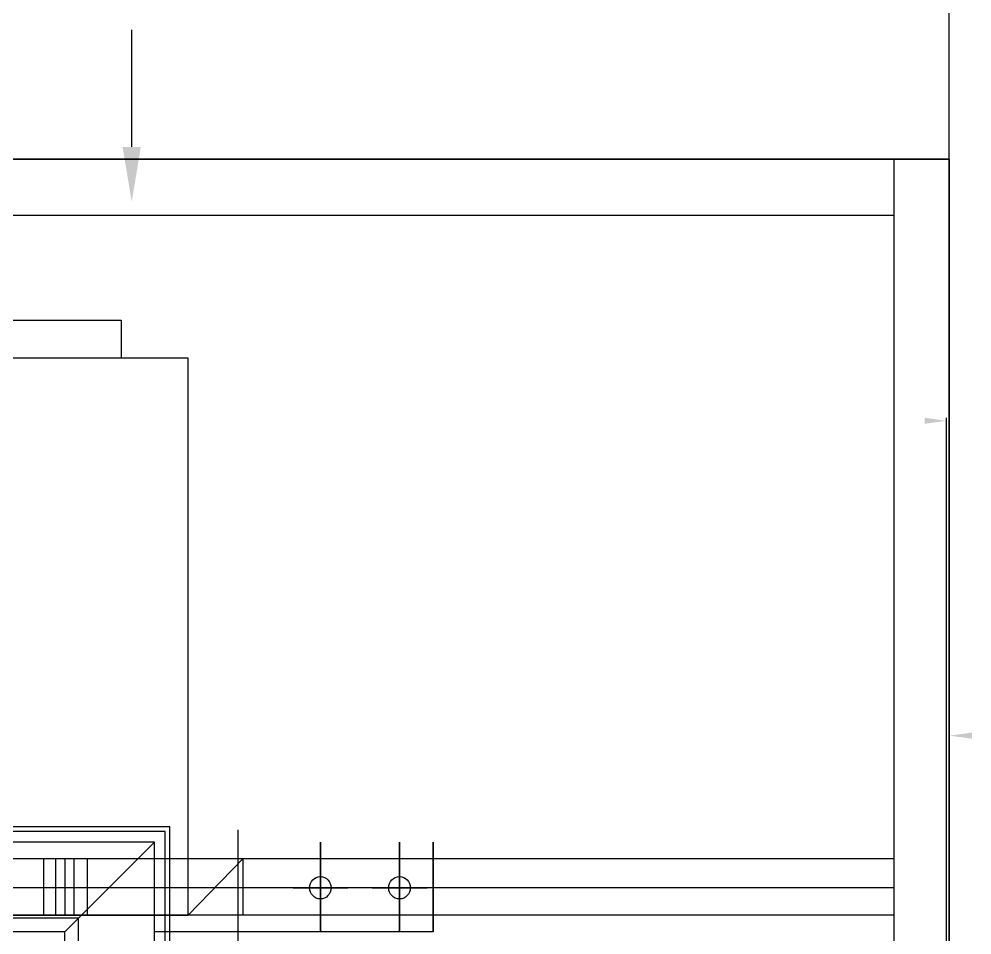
# Model space of a CAD drawing. Header units: feet. Extents: x -99009 to 3252343, y -11094690 to 9035152.
# Drawn here: x 1672012.8 to 1672440.6, y -1050866.5 to -1050455.1 of the extents above; entities that cross this region are included whole.
import ezdxf

# ---------------------------------------------------------------- set-up
doc = ezdxf.new("R2010")
doc.units = ezdxf.units.FT
doc.linetypes.add('Continous', pattern=[0])
doc.layers.add('BOR', color=6, linetype='Continous')

msp = doc.modelspace()

# ---------------------------------------------------------------- linework, layer by layer
at = {"layer": 'BOR', "color": 3, "ltscale": 5, "elevation": -86}
for points in [[(1672430.35455, -1050588.35513), (1672430.35455, -1050312.26679)], [(1672063.37574, -1050512.49918), (1672063.37574, -1050459.87838)], [(1672405.75262, -1052164.92893), (1672405.75262, -1050517.96627)], [(1669952.39331, -1050543.25159), (1672405.75262, -1050543.25159)], [(1671218.70941, -1050607.48997), (1671218.70941, -1050590.40529), (1672058.59203, -1050590.40529), (1672058.59203, -1050607.48997)], [(1672428.98778, -1050634.17941), (1672428.98778, -1052134.89725), (1672428.98778, -1051245.12738)], [(1672430.35455, -1050647.8098), (1672430.35455, -1050778.33672)], [(1672111.21282, -1051041.44071), (1672111.21282, -1050819.33994)], [(1672033.30671, -1050865.12687), (1672073.62654, -1050824.80703)], [(1672198.68636, -1050824.80703), (1672198.68636, -1050865.12687), (1672198.68636, -1050824.80703), (1672198.68636, -1050865.12687), (1672073.62654, -1050865.12687), (1672073.62654, -1050824.80703)], [(1672148.11572, -1050824.80703), (1672148.11572, -1050865.12687)], [(1672183.65185, -1050824.80703), (1672183.65185, -1050865.12687)], [(1672405.75262, -1050832.32429), (1669952.39331, -1050832.32429)], [(1672029.20639, -1050832.32429), (1672029.20639, -1050857.60961)], [(1672033.30671, -1050832.32429), (1672033.30671, -1050857.60961)], [(1672037.40703, -1050832.32429), (1672037.40703, -1050857.60961)], [(1672088.66105, -1050857.60961), (1672113.26299, -1050832.32429), (1672113.26299, -1050857.60961), (1672088.66105, -1050857.60961), (1672088.66105, -1050832.32429)], [(1672148.11572, -1050833.00768), (1672148.11572, -1050857.60961)], [(1672183.65185, -1050833.00768), (1672183.65185, -1050857.60961)], [(1672405.75262, -1050845.30864), (1669952.39331, -1050845.30864)], [(1672160.41669, -1050845.30864), (1672135.81476, -1050845.30864)], [(1672195.95281, -1050845.30864), (1672171.35088, -1050845.30864)], [(1672405.75262, -1050857.60961), (1669952.39331, -1050857.60961)]]:
    msp.add_lwpolyline(points, dxfattribs=at)
for points in [[(1672430.35455, -1050517.96627), (1669927.10799, -1050517.96627), (1669927.10799, -1052164.92893), (1672430.35455, -1052164.92893)], [(1669927.35455, -1050517.96627), (1672430.35455, -1050517.96627), (1672430.35455, -1052164.96627), (1669927.35455, -1052164.96627)], [(1672088.66105, -1050857.60961), (1672088.66105, -1050607.48997), (1671188.64038, -1050607.48997), (1671188.64038, -1050857.60961)], [(1672080.46041, -1050817.97316), (1670277.68552, -1050817.97316), (1670277.68552, -1051564.91515), (1672080.46041, -1051564.91515)], [(1672078.41025, -1050820.02332), (1670279.73568, -1050820.02332), (1670279.73568, -1051562.86499), (1672078.41025, -1051562.86499)], [(1670284.51939, -1050824.80703), (1670284.51939, -1051558.08128), (1672073.62654, -1051558.08128), (1672073.62654, -1050824.80703)], [(1672148.11572, -1050865.12687), (1672148.11572, -1050824.80703)], [(1672183.65185, -1050865.12687), (1672183.65185, -1050824.80703)], [(1672023.73929, -1050857.60961), (1672043.55751, -1050857.60961), (1672043.55751, -1050832.32429), (1672023.73929, -1050832.32429)], [(1672148.11572, -1050857.60961), (1672148.11572, -1050833.00768)], [(1672183.65185, -1050857.60961), (1672183.65185, -1050833.00768)], [(1672135.81476, -1050845.30864), (1672160.41669, -1050845.30864)], [(1672171.35088, -1050845.30864), (1672195.95281, -1050845.30864)], [(1672039.45719, -1051523.91193), (1672039.45719, -1050858.97638), (1670318.68874, -1050858.97638), (1670318.68874, -1051523.91193)], [(1672033.30671, -1051517.76145), (1672033.30671, -1050865.12687), (1670324.15583, -1050865.12687), (1670324.15583, -1051517.76145)]]:
    msp.add_lwpolyline(points, close=True, dxfattribs=at)
at = {"layer": 'BOR', "color": 3, "ltscale": 5}
for centre, major_axis, start_param, end_param in [((1672148.06481, -1050845.30864, -86), (0, -5.0036), 1.57079636, 7.853981668), ((1672148.06481, -1050845.30864, -86), (0, -5.0036), 1.57079636, 7.853981668), ((1672148.06481, -1050845.30864, -86), (0, -5.0036), 1.57079636, 7.853981668), ((1672183.60093, -1050845.30864, -86), (0, -5.00361), 1.570796357, 7.853981664), ((1672183.60093, -1050845.30864, -86), (0, -5.00361), 1.570796357, 7.853981664), ((1672183.60093, -1050845.30864, -86), (0, -5.00361), 1.570796357, 7.853981664)]:
    msp.add_ellipse(centre, major_axis=major_axis, ratio=0.966215665, start_param=start_param, end_param=end_param, dxfattribs=at)
for points in [[(1672067.47606, -1050512.49918, -86), (1672063.37574, -1050537.10111, -86), (1672059.27541, -1050512.49918, -86)], [(1672419.42036, -1050634.17941, -86), (1672419.42036, -1050636.91295, -86), (1672428.98778, -1050635.54618, -86)], [(1672440.60536, -1050775.60317, -86), (1672440.60536, -1050778.33672, -86), (1672430.35455, -1050776.96994, -86)]]:
    msp.add_solid(points, dxfattribs=at)

doc.saveas('drawing.dxf')
